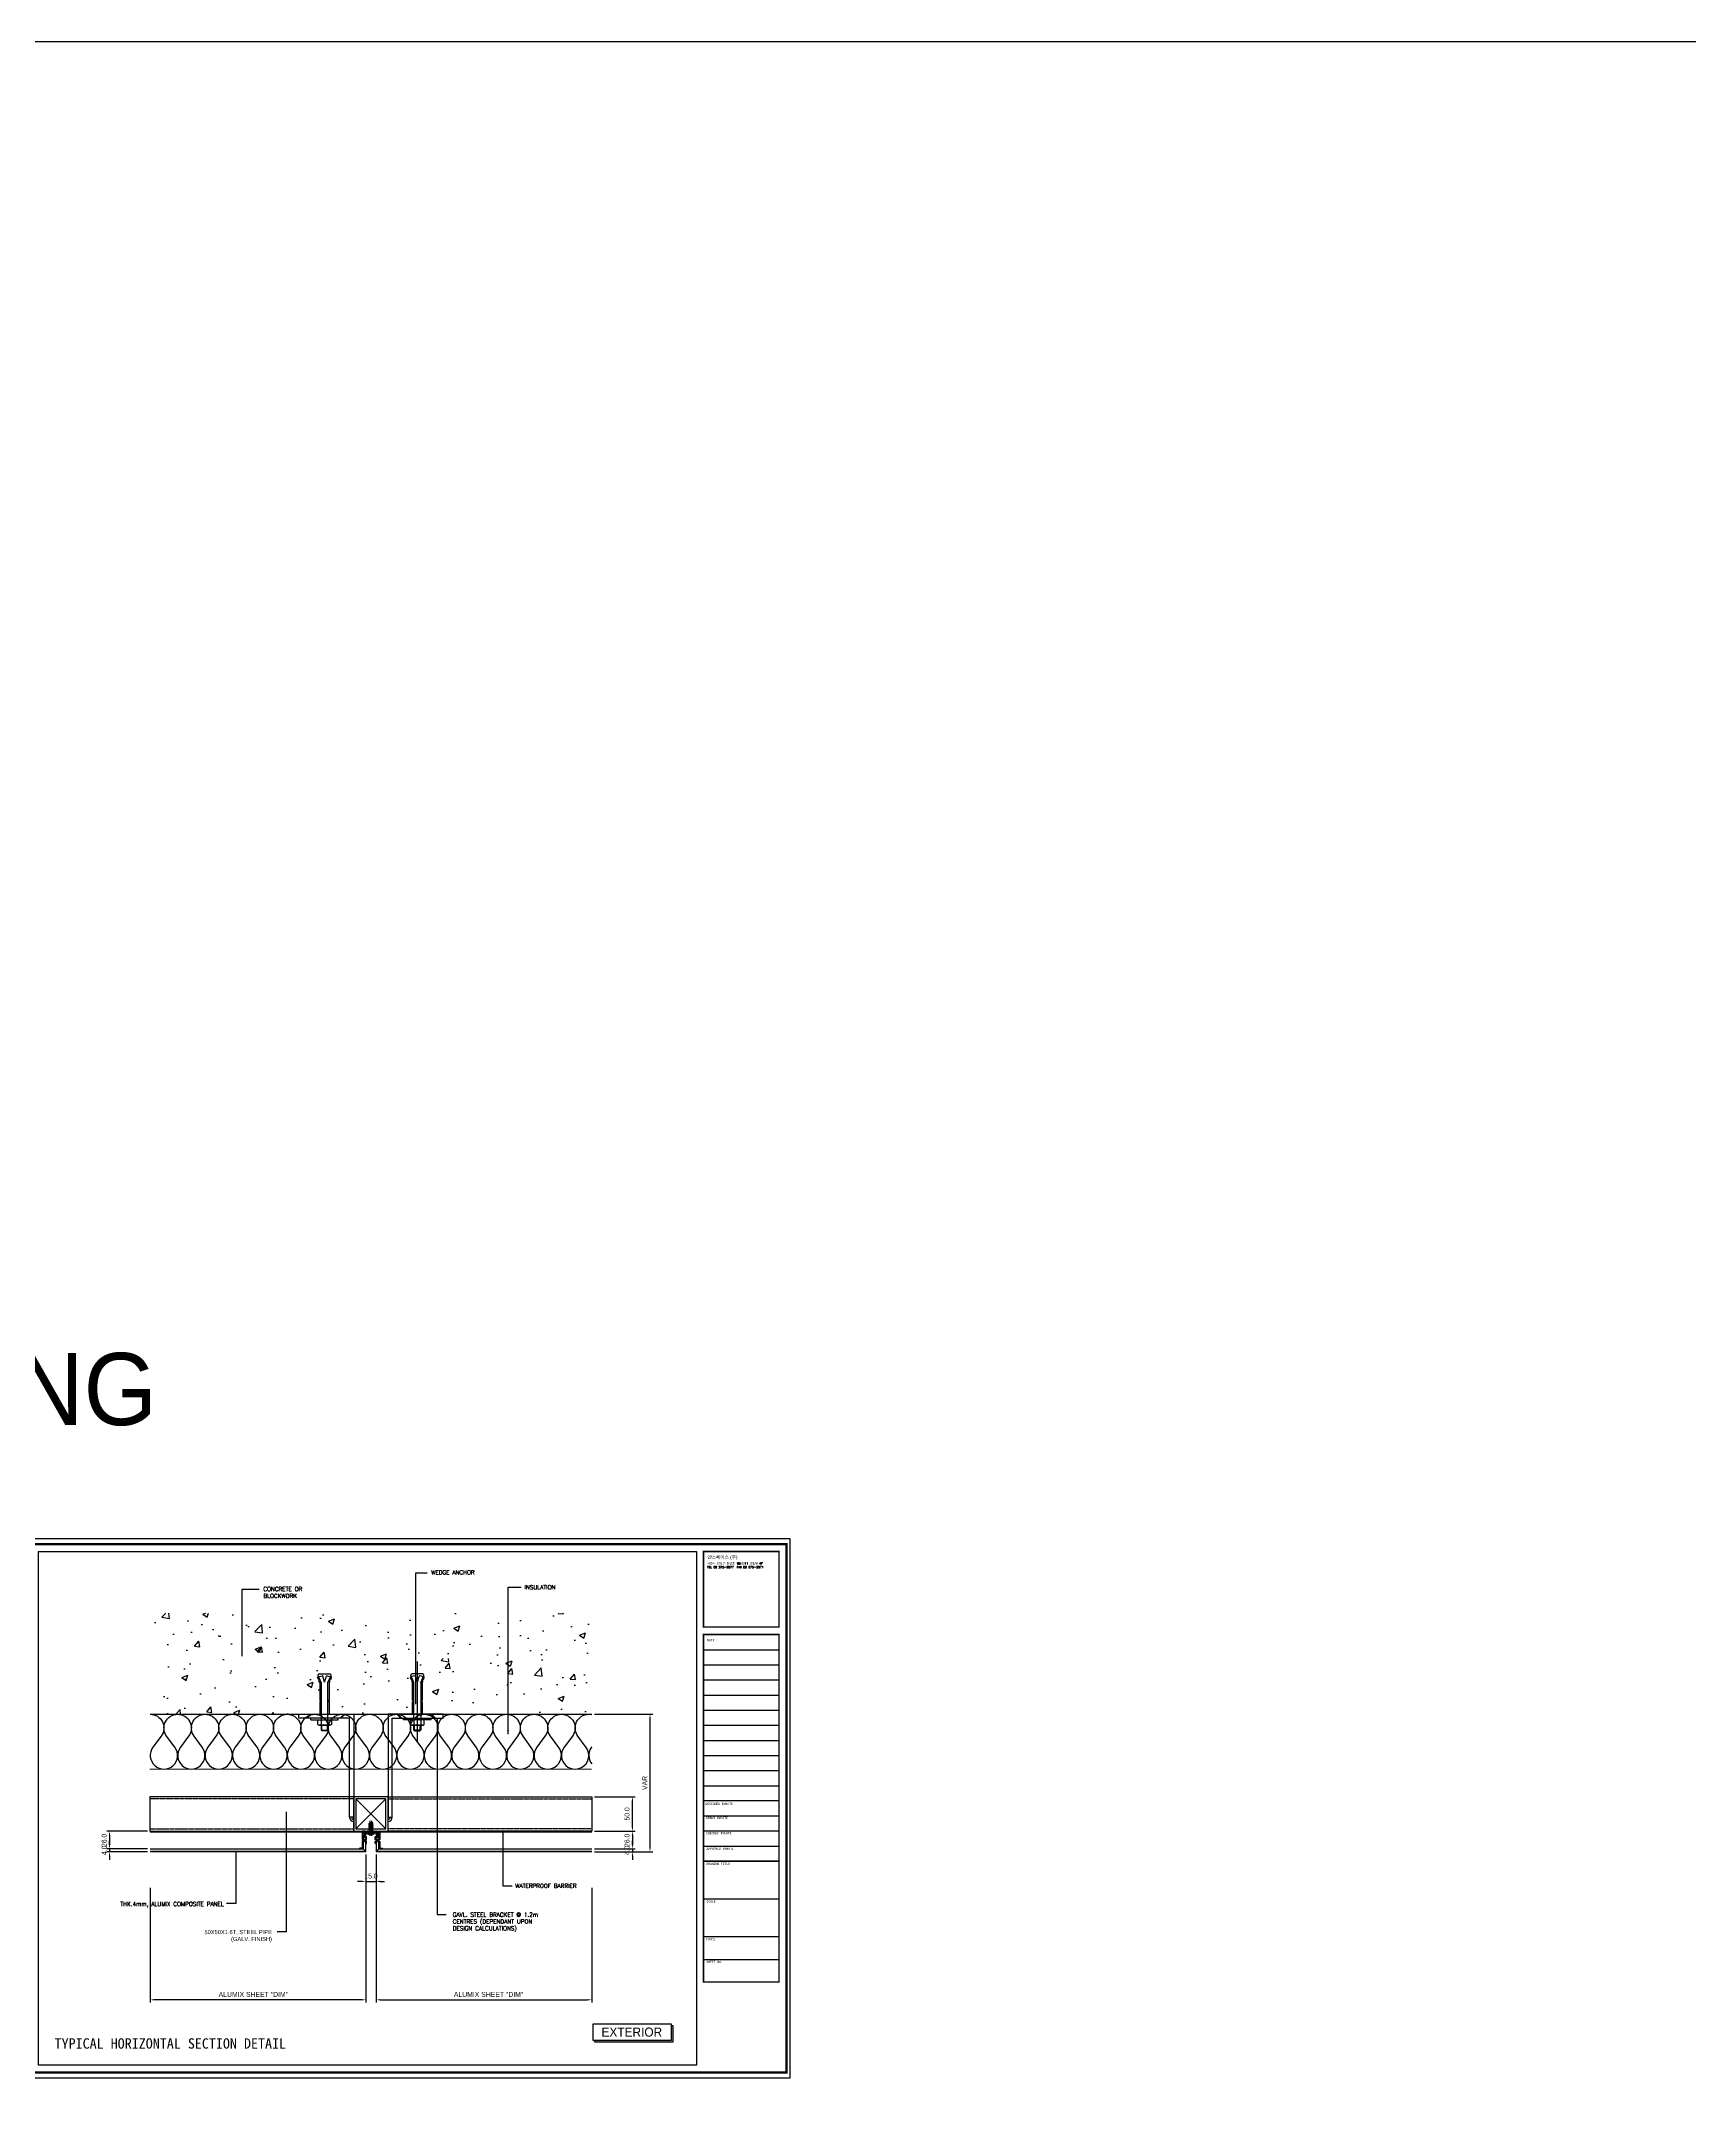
# Model space of a CAD drawing. Header units: millimetres. Extents: x 7297 to 60227, y -7497 to 19324.
# Drawn here: x 28887 to 31284, y 16307 to 19324 of the extents above; entities that cross this region are included whole.
import ezdxf
from ezdxf.enums import TextEntityAlignment as Align

# ---------------------------------------------------------------- set-up
doc = ezdxf.new("R2010")
doc.units = ezdxf.units.MM
doc.linetypes.add('HIDDEN', pattern=[0.375, 0.25, -0.125])
for name, color, linetype in [('NS_AL_MOLD', 7, 'Continuous'), ('NS_BRACKET_NUTS', 1, 'Continuous'), ('NS_COL_MAGENTA', 6, 'Continuous'), ('NS_COL_RED', 1, 'Continuous'), ('NS_CON', 8, 'Continuous'), ('NS_DIM', 1, 'Continuous'), ('NS_FORM', 7, 'Continuous'), ('NS_FRAME', 253, 'Continuous'), ('NS_INSUL', 8, 'Continuous'), ('NS_PIPE_FRAME', 2, 'Continuous'), ('NS_RIVET_SCREW', 1, 'Continuous'), ('NS_TEXT', 2, 'Continuous'), ('NS_TEXT_TITLE', 141, 'Continuous'), ('NS_WATERPROOF', 150, 'Continuous'), ('NS_WELD', 1, 'Continuous')]:
    doc.layers.add(name, color=color, linetype=linetype)
doc.layers.add('NS_AL_PANEL', color=32, linetype='Continuous', lineweight=9)
doc.styles.add('Expo M', font='Expo M.ttf')
doc.styles.add('HGTXT', font='romans.shx', dxfattribs={"bigfont": 'whgtxt.shx'})
doc.styles.add('HY울릉도L', font='')
doc.styles.add('HY울릉도M', font='')
doc.styles.add('style1', font='simplex.shx')
doc.styles.get('HY울릉도L').set_extended_font_data('Dotum')
doc.styles.get('HY울릉도M').set_extended_font_data('HY울릉도M')
doc.dimstyles.new('N-SPACE', dxfattribs={"dimscale": 4, "dimtxt": 1.8, "dimasz": 1.5, "dimexe": 1, "dimexo": 1, "dimgap": 1, "dimtad": 1, "dimtoh": 1, "dimdec": 1, "dimzin": 1, "dimdsep": 46, "dimtxsty": 'Expo M', "dimcen": 2, "dimclrd": 1, "dimclre": 1, "dimclrt": 2, "dimadec": 1, "dimazin": 0, "dimtfac": 1, "dimtdec": 1, "dimtix": 1, "dimtmove": 1, "dimatfit": 3, "dimfxl": 1, "dimtolj": 1, "dimtzin": 1, "dimarcsym": 0})

# ---------------------------------------------------------------- blocks, each defined once
blk = doc.blocks.new('클립A-1-2')
for p in [(-0.7, 0), (0, 0.8)]:
    blk.add_line(p, (0, 0))
for points in [[(0, 0.8), (0, 1.4, 0.414214), (-0.6, 2), (-6.5, 2), (-6.8, 1.7), (-7.1, 2), (-12.1, 2, -0.414214), (-12.5, 2.4), (-12.5, 4.7, 0.414214), (-13, 5.2), (-15.5, 5.2), (-15.5, 7.2, 0.414214), (-15.8, 7.5), (-16.6, 7.5, 0.414214), (-16.9, 7.2), (-16.9, 1.8, 0.414214), (-16.6, 1.5), (-15.8, 1.5, 0.414214), (-15.5, 1.8), (-15.5, 3.8), (-13.5, 3.8), (-13.5, 0.8)], [(-12, 0.8), (-12, 0.9, -0.414214), (-11.9, 1), (-1.6, 1, -0.414214), (-1.5, 0.9), (-1.5, 0.8)]]:
    blk.add_lwpolyline(points, format="xyb")
for centre in [(-12.7, 0.8), (-0.7, 0.8)]:
    blk.add_arc(centre, 0.75, 180, 0)
blk = doc.blocks.new('*D547')
at = {"layer": 'NS_DIM', "color": 1, "lineweight": -2, "transparency": 16777216}
for p, q in [((29358.8, 16685.8), (29358.8, 16470.3)), ((29045, 16637.1), (29045, 16470.3)), ((29352.8, 16474.3), (29051, 16474.3))]:
    blk.add_line(p, q, dxfattribs=at)
at = {"layer": 'NS_DIM', "color": 1, "transparency": 16777216}
for points in [[(29051, 16475.3), (29051, 16473.3), (29045, 16474.3)], [(29352.8, 16475.3), (29352.8, 16473.3), (29358.8, 16474.3)]]:
    blk.add_solid(points, dxfattribs=at)
at = {"layer": 'NS_DIM', "color": 2, "transparency": 16777216, "insert": (29195.2, 16482.1), "char_height": 7.2, "attachment_point": 5, "style": 'Expo M'}
blk.add_mtext('\\A1;ALUMIX SHEET "DIM"', dxfattribs=at)
blk = doc.blocks.new('AL-TEMPLATE')
at = {"color": 8}
for p, q in [((2716.8, 1393), (2800, 1393)), ((2716.8, 1376.3), (2800, 1376.3)), ((2716.8, 1359.7), (2800, 1359.7)), ((2716.8, 1343), (2800, 1343)), ((2716.8, 1326.4), (2800, 1326.4)), ((2716.8, 1309.8), (2800, 1309.8)), ((2716.8, 1293.1), (2800, 1293.1)), ((2716.8, 1276.5), (2800, 1276.5)), ((2716.8, 1259.8), (2800, 1259.8)), ((2716.8, 1243.2), (2800, 1243.2)), ((2716.8, 1209.9), (2800, 1209.9)), ((2716.8, 1193.3), (2800, 1193.3)), ((2716.8, 1176.6), (2800, 1176.6)), ((2716.8, 1118.4), (2800, 1118.4)), ((2716.8, 1076.8), (2800, 1076.8)), ((2716.8, 1051.8), (2800, 1051.8))]:
    blk.add_line(p, q, dxfattribs=at)
at = {"color": 7, "ltscale": 2}
blk.add_lwpolyline([(1972.3, 1515.2), (1972.3, 921.2), (2812.3, 921.2), (2812.3, 1515.2)], close=True, dxfattribs=at)
at = {"color": 8}
for points, const_width in [([(1976.3, 1509.4), (2808.3, 1509.4), (2808.3, 927), (1976.3, 927)], 2.5), ([(2716.8, 1501.3), (2800, 1501.3), (2800, 1418.1), (2716.8, 1418.1)], 1.66), ([(2716.8, 1409.8), (2800, 1409.8), (2800, 1026.9), (2716.8, 1026.9)], 1.66)]:
    blk.add_lwpolyline(points, close=True, dxfattribs=dict(at, const_width=const_width))
at = {"color": 9}
blk.add_lwpolyline([(1984.1, 1501.3), (2709.1, 1501.3), (2709.1, 935.2), (1984.1, 935.2)], close=True, dxfattribs=at)
at = {"color": 8, "const_width": 1.66}
for points in [[(2716.8, 1226.6), (2800, 1226.6)], [(2716.8, 1160), (2800, 1160)]]:
    blk.add_lwpolyline(points, dxfattribs=at)
at = {"insert": (2720.9, 1489.2), "char_height": 2.349, "attachment_point": 1, "style": 'HGTXT'}
blk.add_mtext('서울시 강남구 논현로 161길11 엔빌딩 4F\\PTEL 02 575-2077  FAX 02 575-2071', dxfattribs=at)
at = {"color": 146, "true_color": 0x105689, "insert": (2721.1, 1496.9), "char_height": 3.67, "attachment_point": 1, "style": 'HGTXT'}
blk.add_mtext('{\\fExpo M|b0|i0|c129|p18;엔스페이스 (주)}', dxfattribs=at)
at = {"color": 8, "width": 438.968, "attachment_point": 1}
for s, insert, char_height in [('NOTE', (2720.8, 1404.7), 2.56), ('DESIGNED BYNOTE', (2719, 1224.4), 2.556), ('CHECKED BYNOTE', (2719.6, 1192.2), 2.556), ('DRAWN BYNOTE', (2719.6, 1209), 2.556), ('APPROVED BYNOTE', (2720.1, 1175), 2.556), ('DRAWING TITLE', (2720.1, 1158.4), 2.556), ('SCALE', (2720.1, 1116.8), 2.56), ('{\\fﾱﾼﾸﾲ|b0|i0|c129|p49;DATE}', (2720.1, 1075.2), 2.556), ('SHEET NO.', (2720.1, 1050.2), 2.56)]:
    blk.add_mtext(s, dxfattribs=dict(at, insert=insert, char_height=char_height))
blk = doc.blocks.new('insulation')
blk.add_lwpolyline([(0, 0, -0.617201), (0.402, 0.202), (0.603, 0.051, 1.982887), (0.603, 0.452), (0.401, 0.301, -0.611246), (0, 0.5, -0.615926), (0.402, 0.701), (0.603, 0.55, 1.982887), (0.603, 0.95), (0.401, 0.8, -0.611246), (0, 0.999, -0.615926), (0.402, 1.199), (0.603, 1.049, 1.982887), (0.603, 1.449), (0.401, 1.299, -0.611246), (0, 1.498, -0.615926), (0.402, 1.698), (0.603, 1.548, 1.982887), (0.603, 1.948), (0.401, 1.798, -0.611246), (0, 1.996, -0.615925), (0.402, 2.197), (0.603, 2.047, 1.982887), (0.603, 2.447), (0.401, 2.297, -0.611245), (0, 2.495, -0.615926), (0.402, 2.696), (0.603, 2.546, 1.982887), (0.603, 2.946), (0.401, 2.795, -0.611245), (0, 2.994, -0.615926), (0.402, 3.195), (0.603, 3.044, 1.982887), (0.603, 3.445), (0.401, 3.294, -0.611245), (0, 3.493, -0.615926), (0.402, 3.694), (0.603, 3.543, 1.982887), (0.603, 3.944), (0.401, 3.793, -0.611245), (0, 3.992, -0.615926), (0.402, 4.193), (0.603, 4.042, 1.982887), (0.603, 4.442), (0.401, 4.292, -0.611246), (0, 4.491, -0.615925), (0.402, 4.691), (0.603, 4.541, 1.982887), (0.603, 4.941), (0.401, 4.791, -0.611246), (0, 4.99, -0.615926), (0.402, 5.19), (0.603, 5.04, 1.982887), (0.603, 5.44), (0.401, 5.29, -0.611246), (0, 5.488, -0.615926), (0.402, 5.689), (0.603, 5.539, 1.982887), (0.603, 5.939), (0.401, 5.789, -0.611246), (0, 5.987, -0.003501), (0, 5.991, -0.003501)], format="xyb")
blk = doc.blocks.new('*D546')
at = {"layer": 'NS_DIM', "color": 1, "lineweight": -2, "transparency": 16777216}
for p, q in [((29691.5, 16719.8), (29750.6, 16719.8)), ((29746.6, 16713.8), (29746.6, 16699.8)), ((29691.5, 16693.8), (29750.6, 16693.8))]:
    blk.add_line(p, q, dxfattribs=at)
at = {"layer": 'NS_DIM', "color": 1, "transparency": 16777216}
for points in [[(29745.6, 16713.8), (29747.6, 16713.8), (29746.6, 16719.8)], [(29745.6, 16699.8), (29747.6, 16699.8), (29746.6, 16693.8)]]:
    blk.add_solid(points, dxfattribs=at)
at = {"layer": 'NS_DIM', "color": 2, "transparency": 16777216, "insert": (29738.8, 16706.3), "char_height": 7.2, "attachment_point": 5, "rotation": 90, "style": 'Expo M'}
blk.add_mtext('\\A1;26.0', dxfattribs=at)
blk = doc.blocks.new('*D545')
at = {"layer": 'NS_DIM', "color": 1, "lineweight": -2, "transparency": 16777216}
for p, q in [((29691.5, 16693.8), (29750.6, 16693.8)), ((29691.5, 16689.8), (29750.6, 16689.8)), ((29746.6, 16699.8), (29746.6, 16705.8)), ((29746.6, 16693.8), (29746.6, 16689.8)), ((29746.6, 16683.8), (29746.6, 16677.8))]:
    blk.add_line(p, q, dxfattribs=at)
at = {"layer": 'NS_DIM', "color": 1, "transparency": 16777216}
for points in [[(29745.6, 16699.8), (29747.6, 16699.8), (29746.6, 16693.8)], [(29745.6, 16683.8), (29747.6, 16683.8), (29746.6, 16689.8)]]:
    blk.add_solid(points, dxfattribs=at)
at = {"layer": 'NS_DIM', "color": 2, "transparency": 16777216, "insert": (29738.8, 16691.8), "char_height": 7.2, "attachment_point": 5, "rotation": 90, "style": 'Expo M'}
blk.add_mtext('\\A1;4.0', dxfattribs=at)
blk = doc.blocks.new('*D544')
at = {"layer": 'NS_DIM', "color": 1, "lineweight": -2, "transparency": 16777216}
for p, q in [((29691.5, 16889.8), (29776.2, 16889.8)), ((29772.2, 16695.8), (29772.2, 16883.8)), ((29691.5, 16689.8), (29776.2, 16689.8))]:
    blk.add_line(p, q, dxfattribs=at)
at = {"layer": 'NS_DIM', "color": 1, "transparency": 16777216}
for points in [[(29771.2, 16883.8), (29773.2, 16883.8), (29772.2, 16889.8)], [(29771.2, 16695.8), (29773.2, 16695.8), (29772.2, 16689.8)]]:
    blk.add_solid(points, dxfattribs=at)
at = {"layer": 'NS_DIM', "color": 2, "transparency": 16777216, "insert": (29764.6, 16789.8), "char_height": 7.2, "attachment_point": 5, "rotation": 90, "style": 'Expo M'}
blk.add_mtext('\\A1;VAR', dxfattribs=at)
blk = doc.blocks.new('*D543')
at = {"layer": 'NS_DIM', "color": 1, "lineweight": -2, "transparency": 16777216}
for p, q in [((29691.5, 16769.8), (29750.6, 16769.8)), ((29746.6, 16725.8), (29746.6, 16763.8)), ((29691.5, 16719.8), (29750.6, 16719.8))]:
    blk.add_line(p, q, dxfattribs=at)
at = {"layer": 'NS_DIM', "color": 1, "transparency": 16777216}
for points in [[(29745.6, 16763.8), (29747.6, 16763.8), (29746.6, 16769.8)], [(29745.6, 16725.8), (29747.6, 16725.8), (29746.6, 16719.8)]]:
    blk.add_solid(points, dxfattribs=at)
at = {"layer": 'NS_DIM', "color": 2, "transparency": 16777216, "insert": (29738.8, 16744.8), "char_height": 7.2, "attachment_point": 5, "rotation": 90, "style": 'Expo M'}
blk.add_mtext('\\A1;50.0', dxfattribs=at)
blk = doc.blocks.new('*D542')
at = {"layer": 'NS_DIM', "color": 1, "lineweight": -2, "transparency": 16777216}
for p, q in [((29373.8, 16685.8), (29373.8, 16470.3)), ((29687.5, 16637.1), (29687.5, 16470.3)), ((29379.8, 16474.3), (29681.5, 16474.3))]:
    blk.add_line(p, q, dxfattribs=at)
at = {"layer": 'NS_DIM', "color": 1, "transparency": 16777216}
for points in [[(29379.8, 16475.3), (29379.8, 16473.3), (29373.8, 16474.3)], [(29681.5, 16475.3), (29681.5, 16473.3), (29687.5, 16474.3)]]:
    blk.add_solid(points, dxfattribs=at)
at = {"layer": 'NS_DIM', "color": 2, "transparency": 16777216, "insert": (29537.4, 16482.1), "char_height": 7.2, "attachment_point": 5, "style": 'Expo M'}
blk.add_mtext('\\A1;ALUMIX SHEET "DIM"', dxfattribs=at)
blk = doc.blocks.new('*D541')
at = {"layer": 'NS_DIM', "color": 1, "lineweight": -2, "transparency": 16777216}
for p, q in [((29358.8, 16685.8), (29358.8, 16642.6)), ((29373.8, 16685.8), (29373.8, 16642.6)), ((29352.8, 16646.6), (29346.8, 16646.6)), ((29358.8, 16646.6), (29373.8, 16646.6)), ((29379.8, 16646.6), (29385.8, 16646.6))]:
    blk.add_line(p, q, dxfattribs=at)
at = {"layer": 'NS_DIM', "color": 1, "transparency": 16777216}
for points in [[(29352.8, 16647.6), (29352.8, 16645.6), (29358.8, 16646.6)], [(29379.8, 16647.6), (29379.8, 16645.6), (29373.8, 16646.6)]]:
    blk.add_solid(points, dxfattribs=at)
at = {"layer": 'NS_DIM', "color": 2, "transparency": 16777216, "insert": (29366.3, 16654.4), "char_height": 7.2, "attachment_point": 5, "style": 'Expo M'}
blk.add_mtext('\\A1;15.0', dxfattribs=at)
blk = doc.blocks.new('피스')
for p, q in [((-4, 1.5), (-4, 1)), ((-4, 1.5), (4, 1.5)), ((-3, 0), (3, 0)), ((-0.5, 3), (-0.4, 2.3)), ((-0.4, 2.3), (0.4, 2.3)), ((0, 5), (0, -16.8)), ((0.5, 3), (0.4, 2.3)), ((4, 1.5), (4, 1)), ((2, -1.5), (-2, -2)), ((-1.5, -1.5), (-2, -2)), ((-2, -2), (-1.5, -2.5)), ((-1.5, -3.5), (-2, -4)), ((2, -3.5), (-2, -4)), ((-2, -4), (-1.5, -4.5)), ((-1.5, -5.5), (-2, -6)), ((2, -5.5), (-2, -6)), ((-2, -6), (-1.5, -6.5)), ((-1.5, -7.5), (-2, -8)), ((2, -7.5), (-2, -8)), ((-2, -8), (-1.5, -8.5)), ((-1.5, -9.5), (-2, -10)), ((2, -9.5), (-2, -10)), ((-2, -10), (-1.5, -10.5)), ((-1.5, -0.5), (-1.5, -1.5)), ((1.5, -1), (-1.5, -1.5)), ((1.5, -2), (-1.5, -2.5)), ((-1.5, -2.5), (-1.5, -3.5)), ((1.5, -3), (-1.5, -3.5)), ((1.5, -4), (-1.5, -4.5)), ((-1.5, -4.5), (-1.5, -5.5)), ((1.5, -5), (-1.5, -5.5)), ((1.5, -6), (-1.5, -6.5)), ((-1.5, -6.5), (-1.5, -7.5)), ((1.5, -7), (-1.5, -7.5)), ((1.5, -8), (-1.5, -8.5)), ((-1.5, -8.5), (-1.5, -9.5)), ((1.5, -9), (-1.5, -9.5)), ((1.5, -10), (-1.5, -10.5)), ((-1.5, -10.5), (-1.5, -13.5)), ((0, -15), (-1.5, -13.5)), ((-1.3, -13.5), (-1.3, -12)), ((0, -15), (-1.3, -13.5)), ((0, -15), (1.5, -13)), ((1.5, -13), (0.6, -11.5)), ((1.5, -0.5), (1.5, -1)), ((1.5, -1), (2, -1.5)), ((2, -1.5), (1.5, -2)), ((1.5, -2), (1.5, -3)), ((1.5, -3), (2, -3.5)), ((2, -3.5), (1.5, -4)), ((1.5, -4), (1.5, -5)), ((1.5, -5), (2, -5.5)), ((2, -5.5), (1.5, -6)), ((1.5, -6), (1.5, -7)), ((1.5, -7), (2, -7.5)), ((2, -7.5), (1.5, -8)), ((1.5, -8), (1.5, -9)), ((1.5, -9), (2, -9.5)), ((2, -9.5), (1.5, -10)), ((1.5, -10), (1.5, -13))]:
    blk.add_line(p, q)
for centre, radius, start, end in [((0, -3.1), 6.08, 94.7146, 131.1121), ((-3, 1), 1, 180, 270), ((-2, -0.5), 0.5, 0, 90), ((0, -3.1), 6.08, 48.8879, 85.2854), ((2, -0.5), 0.5, 90, 180), ((3, 1), 1, 270, 0), ((-0.3, -12), 1, 30.0863, 180)]:
    blk.add_arc(centre, radius, start, end)
blk = doc.blocks.new('N-SCREW')
blk.add_blockref('피스', (17.3, -1))
blk = doc.blocks.new('*D540')
at = {"layer": 'NS_DIM', "color": 1, "lineweight": -2, "transparency": 16777216}
for p, q in [((29041, 16719.8), (28981.9, 16719.8)), ((28985.9, 16713.8), (28985.9, 16699.8)), ((29041, 16693.8), (28981.9, 16693.8))]:
    blk.add_line(p, q, dxfattribs=at)
at = {"layer": 'NS_DIM', "color": 1, "transparency": 16777216}
for points in [[(28984.9, 16713.8), (28986.9, 16713.8), (28985.9, 16719.8)], [(28984.9, 16699.8), (28986.9, 16699.8), (28985.9, 16693.8)]]:
    blk.add_solid(points, dxfattribs=at)
at = {"layer": 'NS_DIM', "color": 2, "transparency": 16777216, "insert": (28978.2, 16706.3), "char_height": 7.2, "attachment_point": 5, "rotation": 90, "style": 'Expo M'}
blk.add_mtext('\\A1;26.0', dxfattribs=at)
blk = doc.blocks.new('*D539')
at = {"layer": 'NS_DIM', "color": 1, "lineweight": -2, "transparency": 16777216}
for p, q in [((29041, 16693.8), (28981.9, 16693.8)), ((29041, 16689.8), (28981.9, 16689.8)), ((28985.9, 16699.8), (28985.9, 16705.8)), ((28985.9, 16693.8), (28985.9, 16689.8)), ((28985.9, 16683.8), (28985.9, 16677.8))]:
    blk.add_line(p, q, dxfattribs=at)
at = {"layer": 'NS_DIM', "color": 1, "transparency": 16777216}
for points in [[(28984.9, 16699.8), (28986.9, 16699.8), (28985.9, 16693.8)], [(28984.9, 16683.8), (28986.9, 16683.8), (28985.9, 16689.8)]]:
    blk.add_solid(points, dxfattribs=at)
at = {"layer": 'NS_DIM', "color": 2, "transparency": 16777216, "insert": (28978.2, 16691.8), "char_height": 7.2, "attachment_point": 5, "rotation": 90, "style": 'Expo M'}
blk.add_mtext('\\A1;4.0', dxfattribs=at)
blk = doc.blocks.new('*U208')
blk.add_lwpolyline([(0, 0), (50, 0), (50, 296.8), (0, 296.8)], close=True)
at = {"linetype": 'HIDDEN'}
blk.add_lwpolyline([(3.2, 0), (46.8, 0), (46.8, 296.8), (3.2, 296.8)], close=True, dxfattribs=at)
blk = doc.blocks.new('*U98')
for p, q in [((1, 50), (0, 50)), ((0, 49), (0, 50)), ((0, 49), (0, 1)), ((49, 50), (1, 50)), ((3.2, 3.2), (46.8, 46.8)), ((46.8, 3.2), (3.2, 46.8)), ((49, 50), (50, 50)), ((50, 49), (50, 50)), ((50, 1), (50, 49)), ((0, 1), (0, 0)), ((1, 0), (0, 0)), ((50, 1), (50, 0)), ((1, 0), (49, 0)), ((49, 0), (50, 0))]:
    blk.add_line(p, q)
blk.add_lwpolyline([(3.2, 46.8), (3.2, 3.2), (46.8, 3.2), (46.8, 46.8)], close=True)
for centre, start, end in [((1, 49), 90, 180), ((49, 49), 0, 90), ((1, 1), 180, 270), ((49, 1), 270, 0)]:
    blk.add_arc(centre, 1, start, end)
blk = doc.blocks.new('*U209')
blk.add_lwpolyline([(0, 0), (50, 0), (50, 296.2), (0, 296.2)], close=True)
at = {"linetype": 'HIDDEN'}
blk.add_lwpolyline([(3.2, 0), (46.8, 0), (46.8, 296.2), (3.2, 296.2)], close=True, dxfattribs=at)

msp = doc.modelspace()

# ---------------------------------------------------------------- hatches: boundary and pattern name
at = {"layer": 'NS_COL_MAGENTA'}
msp.add_hatch(color=256, dxfattribs=at).paths.add_polyline_path([(29805.33, 16436.78), (29802.94, 16436.78), (29802.94, 16415.24), (29691.9, 16415.24), (29691.9, 16412.68), (29805.33, 16412.68)])
at = {"layer": 'NS_CON'}
h = msp.add_hatch(dxfattribs=at)
h.set_pattern_fill('AR-CONC', color=256, scale=0.5, style=0)
h.set_pattern_definition([(50, (30407.13, 3153.03), (91.09233, -7.96954), [9.525, -104.775]), (355, (30407.13, 3153.03), (-17.6217, 95.5284), [7.62, -83.8203]), (100.45144, (30414.72, 3152.37), (73.4706, 87.5589), [8.095, -89.0451]), (46.1842, (30407.13, 3178.43), (135.5395, -21.0212), [14.2875, -157.1625]), (96.6356, (30418.42, 3176.68), (118.7021, 123.713), [12.1425, -133.5678]), (351.1842, (30407.13, 3178.43), (118.702, 123.713), [11.43, -125.7299]), (21, (30419.83, 3172.08), (75.8072, -51.1326), [9.525, -104.775]), (326, (30419.83, 3172.08), (30.901, 92.094), [7.62, -83.82]), (71.45144, (30426.15, 3167.82), (106.7082, 40.9614), [8.095, -89.04497]), (37.5, (30407.13, 3153.034), (1.5443, 42.27752), [0, -82.804, 0, -85.09, 0, -84.1375]), (7.5, (30407.13, 3153.034), (33.40983, 50.09029), [0, -48.514, 0, -80.899, 0, -32.0675]), (327.5, (30378.808, 3153.034), (67.7953, -2.86437), [0, -31.75, 0, -99.06, 0, -131.445]), (317.5, (30366.11, 3153.034), (74.0646, 12.71325), [0, -41.275, 0, -65.786, 0, -93.345])])
edge = h.paths.add_edge_path()
edge.add_line((29687.5, 17037.05), (29045.04, 17037.05))
edge.add_line((29045.04, 17037.05), (29045.04, 16889.84))
edge.add_line((29045.04, 16889.84), (29291.69, 16889.84))
edge.add_line((29291.69, 16889.84), (29291.69, 16908.01))
edge.add_line((29291.69, 16908.01), (29292.94, 16908.01))
edge.add_line((29292.94, 16908.01), (29292.94, 16909.67))
edge.add_line((29292.94, 16909.67), (29291.69, 16909.67))
edge.add_line((29291.69, 16909.67), (29291.69, 16935.84))
edge.add_line((29291.69, 16935.84), (29290.57, 16938.63))
edge.add_line((29290.57, 16938.63), (29291.48, 16938.99))
edge.add_line((29291.48, 16938.99), (29290.79, 16940.69))
edge.add_line((29290.79, 16940.69), (29289.88, 16940.35))
edge.add_line((29289.88, 16940.35), (29288.72, 16943.26))
edge.add_arc((29289.49, 16943.57), 0.833, 102.52881, 201.80141, ccw=False)
edge.add_line((29289.31, 16944.39), (29290, 16944.54))
edge.add_line((29290, 16944.54), (29289.36, 16946.01))
edge.add_arc((29290.89, 16946.67), 1.67, 90, 203.42869, ccw=False)
edge.add_line((29290.89, 16948.34), (29306.65, 16948.34))
edge.add_arc((29306.65, 16946.67), 1.67, -23.42869, 90, ccw=False)
edge.add_line((29308.18, 16946.01), (29307.54, 16944.54))
edge.add_line((29307.54, 16944.54), (29308.23, 16944.39))
edge.add_arc((29308.05, 16943.57), 0.833, -21.80141, 77.47119, ccw=False)
edge.add_line((29308.82, 16943.26), (29307.66, 16940.35))
edge.add_line((29307.66, 16940.35), (29306.75, 16940.69))
edge.add_line((29306.75, 16940.69), (29306.06, 16938.99))
edge.add_line((29306.06, 16938.99), (29306.97, 16938.63))
edge.add_line((29306.97, 16938.63), (29305.85, 16935.84))
edge.add_line((29305.85, 16935.84), (29305.85, 16909.67))
edge.add_line((29305.85, 16909.67), (29304.6, 16909.67))
edge.add_line((29304.6, 16909.67), (29304.6, 16908.01))
edge.add_line((29304.6, 16908.01), (29305.85, 16908.01))
edge.add_line((29305.85, 16908.01), (29305.85, 16889.84))
edge.add_line((29305.85, 16889.84), (29341.27, 16889.84))
edge.add_line((29341.27, 16889.84), (29426.69, 16889.84))
edge.add_line((29426.69, 16889.84), (29426.69, 16908.01))
edge.add_line((29426.69, 16908.01), (29427.94, 16908.01))
edge.add_line((29427.94, 16908.01), (29427.94, 16909.67))
edge.add_line((29427.94, 16909.67), (29426.69, 16909.67))
edge.add_line((29426.69, 16909.67), (29426.69, 16935.84))
edge.add_line((29426.69, 16935.84), (29425.57, 16938.63))
edge.add_line((29425.57, 16938.63), (29426.48, 16938.99))
edge.add_line((29426.48, 16938.99), (29425.79, 16940.69))
edge.add_line((29425.79, 16940.69), (29424.88, 16940.35))
edge.add_line((29424.88, 16940.35), (29423.72, 16943.26))
edge.add_arc((29424.49, 16943.57), 0.833, 102.52881, 201.80141, ccw=False)
edge.add_line((29424.31, 16944.39), (29425, 16944.54))
edge.add_line((29425, 16944.54), (29424.36, 16946.01))
edge.add_arc((29425.89, 16946.67), 1.67, 90, 203.42869, ccw=False)
edge.add_line((29425.89, 16948.34), (29441.65, 16948.34))
edge.add_arc((29441.65, 16946.67), 1.67, -23.42869, 90, ccw=False)
edge.add_line((29443.18, 16946.01), (29442.54, 16944.54))
edge.add_line((29442.54, 16944.54), (29443.23, 16944.39))
edge.add_arc((29443.05, 16943.57), 0.833, -21.80141, 77.47119, ccw=False)
edge.add_line((29443.82, 16943.26), (29442.66, 16940.35))
edge.add_line((29442.66, 16940.35), (29441.75, 16940.69))
edge.add_line((29441.75, 16940.69), (29441.06, 16938.99))
edge.add_line((29441.06, 16938.99), (29441.97, 16938.63))
edge.add_line((29441.97, 16938.63), (29440.85, 16935.84))
edge.add_line((29440.85, 16935.84), (29440.85, 16909.67))
edge.add_line((29440.85, 16909.67), (29439.6, 16909.67))
edge.add_line((29439.6, 16909.67), (29439.6, 16908.01))
edge.add_line((29439.6, 16908.01), (29440.85, 16908.01))
edge.add_line((29440.85, 16908.01), (29440.85, 16889.84))
edge.add_line((29440.85, 16889.84), (29471.27, 16889.84))
edge.add_line((29471.27, 16889.84), (29687.5, 16889.84))
edge.add_line((29687.5, 16889.84), (29687.5, 17037.05))
h.paths.add_polyline_path([(29567.42, 16896.35), (29642.34, 16896.35), (29642.34, 16905.06), (29567.42, 16905.06)], flags=16)
h.paths.add_polyline_path([(29149.67, 16913.49), (29224.59, 16913.49), (29224.59, 16922.2), (29149.67, 16922.2)], flags=16)
h.paths.add_polyline_path([(29178.32, 16933.4), (29251.17, 16933.4), (29251.17, 16940.39), (29178.32, 16940.39)], flags=16)
h.paths.add_polyline_path([(29481.15, 16932.78), (29554, 16932.78), (29554, 16939.77), (29481.15, 16939.77)], flags=16)
h.paths.add_polyline_path([(29459.02, 16970.98), (29522.05, 16970.98), (29522.05, 16977.96), (29459.02, 16977.96)], flags=16)

# ---------------------------------------------------------------- linework, layer by layer
at = {"layer": 'NS_AL_MOLD', "elevation": 0}
for points in [[(29354.52, 16707.91), (29354.52, 16710.44, -0.4142136), (29354.92, 16710.84), (29358.62, 16710.84, -0.4142136), (29359.02, 16710.44), (29359.02, 16707.91), (29357.52, 16707.03), (29357.52, 16704.86), (29359.02, 16703.98), (29359.02, 16702.54, 0.4142136), (29359.72, 16701.84, 0.4142136), (29360.02, 16702.14), (29360.02, 16704.55), (29358.52, 16705.43), (29358.52, 16706.45), (29360.02, 16707.34), (29360.02, 16711.44, 0.4142136), (29359.62, 16711.84), (29358.32, 16711.84, -0.4142136), (29357.92, 16712.24), (29357.92, 16714.14), (29356.92, 16714.14), (29356.92, 16711.84), (29354.52, 16711.84), (29354.52, 16718.84), (29356.92, 16718.84), (29356.92, 16716.54), (29357.92, 16716.54), (29357.92, 16719.44, 0.4142136), (29357.52, 16719.84), (29353.92, 16719.84, 0.4142136), (29353.52, 16719.44), (29353.52, 16707.34), (29355.02, 16706.45), (29355.02, 16705.43), (29353.52, 16704.55), (29353.52, 16695.24, -0.4142136), (29353.12, 16694.84), (29350.12, 16694.84, 0.4142136), (29349.52, 16694.24), (29349.52, 16693.84), (29354.52, 16693.84), (29354.52, 16703.98), (29356.02, 16704.86), (29356.02, 16707.03), (29354.52, 16707.91)], [(29378.02, 16707.91), (29378.02, 16710.44, 0.4142136), (29377.62, 16710.84), (29373.92, 16710.84, 0.4142136), (29373.52, 16710.44), (29373.52, 16707.91), (29375.02, 16707.03), (29375.02, 16704.86), (29373.52, 16703.98), (29373.52, 16702.54, -0.4142136), (29372.82, 16701.84, -0.4142136), (29372.52, 16702.14), (29372.52, 16704.55), (29374.02, 16705.43), (29374.02, 16706.45), (29372.52, 16707.34), (29372.52, 16711.44, -0.4142136), (29372.92, 16711.84), (29374.22, 16711.84, 0.4142136), (29374.62, 16712.24), (29374.62, 16714.14), (29375.62, 16714.14), (29375.62, 16711.84), (29378.02, 16711.84), (29378.02, 16718.84), (29375.62, 16718.84), (29375.62, 16716.54), (29374.62, 16716.54), (29374.62, 16719.44, -0.4142136), (29375.02, 16719.84), (29378.62, 16719.84, -0.4142136), (29379.02, 16719.44), (29379.02, 16707.34), (29377.52, 16706.45), (29377.52, 16705.43), (29379.02, 16704.55), (29379.02, 16695.24, 0.4142136), (29379.42, 16694.84), (29382.42, 16694.84, -0.4142136), (29383.02, 16694.24), (29383.02, 16693.84), (29378.02, 16693.84), (29378.02, 16703.98), (29376.52, 16704.86), (29376.52, 16707.03), (29378.02, 16707.91)]]:
    msp.add_lwpolyline(points, format="xyb", dxfattribs=at)
at = {"layer": 'NS_AL_PANEL'}
for p, q in [((29355.27, 16709.84, 0), (29355.27, 16708.19, 0)), ((29358.27, 16708.19, 0), (29358.27, 16709.84, 0)), ((29374.27, 16708.19, 0), (29374.27, 16709.84, 0)), ((29377.27, 16709.84, 0), (29377.27, 16708.19, 0)), ((29355.27, 16693.34, 0), (29045.04, 16693.34, 0)), ((29045.04, 16690.34, 0), (29358.27, 16690.34, 0)), ((29354.77, 16693.84, 0), (29358.27, 16690.34, 0)), ((29355.27, 16708.19, 0), (29356.52, 16707.46, 0)), ((29356.52, 16704.43, 0), (29355.27, 16703.7, 0)), ((29355.27, 16703.7, 0), (29355.27, 16693.34, 0)), ((29356.52, 16707.46, 0), (29356.52, 16704.43, 0)), ((29357.02, 16707.46, 0), (29358.27, 16708.19, 0)), ((29357.02, 16704.43, 0), (29357.02, 16707.46, 0)), ((29358.27, 16703.7, 0), (29357.02, 16704.43, 0)), ((29358.27, 16690.34, 0), (29358.27, 16703.7, 0)), ((29375.52, 16707.46, 0), (29374.27, 16708.19, 0)), ((29374.27, 16703.7, 0), (29375.52, 16704.43, 0)), ((29374.27, 16690.34, 0), (29374.27, 16703.7, 0)), ((29377.77, 16693.84, 0), (29374.27, 16690.34, 0)), ((29687.5, 16690.34, 0), (29374.27, 16690.34, 0)), ((29375.52, 16704.43, 0), (29375.52, 16707.46, 0)), ((29377.27, 16708.19, 0), (29376.02, 16707.46, 0)), ((29376.02, 16707.46, 0), (29376.02, 16704.43, 0)), ((29376.02, 16704.43, 0), (29377.27, 16703.7, 0)), ((29377.27, 16703.7, 0), (29377.27, 16693.34, 0)), ((29377.27, 16693.34, 0), (29687.5, 16693.34, 0))]:
    msp.add_line(p, q, dxfattribs=at)
at = {"layer": 'NS_AL_PANEL', "elevation": 0}
for points in [[(29045.04, 16689.84), (29358.77, 16689.84), (29358.77, 16703.98), (29357.52, 16704.72), (29357.52, 16707.17), (29358.77, 16707.9), (29358.77, 16709.84), (29354.77, 16709.84), (29354.77, 16707.9), (29356.02, 16707.17), (29356.02, 16704.72), (29354.77, 16703.98), (29354.77, 16693.84), (29045.04, 16693.84)], [(29687.5, 16689.84), (29373.77, 16689.84), (29373.77, 16703.98), (29375.02, 16704.72), (29375.02, 16707.17), (29373.77, 16707.9), (29373.77, 16709.84), (29377.77, 16709.84), (29377.77, 16707.9), (29376.52, 16707.17), (29376.52, 16704.72), (29377.77, 16703.98), (29377.77, 16693.84), (29687.5, 16693.84)]]:
    msp.add_lwpolyline(points, dxfattribs=at)
at = {"layer": 'NS_BRACKET_NUTS'}
for p, q in [((29289.88, 16940.35, 0), (29288.72, 16943.26, 0)), ((29289.31, 16944.39, 0), (29295.11, 16945.68, 0)), ((29293.77, 16935.84, 0), (29289.36, 16946.01, 0)), ((29289.88, 16940.35, 0), (29290.79, 16940.69, 0)), ((29290.57, 16938.63, 0), (29291.48, 16938.99, 0)), ((29291.69, 16935.84, 0), (29290.57, 16938.63, 0)), ((29291.48, 16938.99, 0), (29290.79, 16940.69, 0)), ((29290.89, 16948.34, 0), (29306.65, 16948.34, 0)), ((29291.69, 16935.84, 0), (29291.69, 16909.67, 0)), ((29293.77, 16935.84, 0), (29293.77, 16881.84, 0)), ((29298.77, 16936.67, 0), (29296.08, 16945.11, 0)), ((29298.77, 16936.67, 0), (29301.45, 16945.11, 0)), ((29302.43, 16945.68, 0), (29308.23, 16944.39, 0)), ((29303.77, 16935.84, 0), (29308.18, 16946.01, 0)), ((29303.77, 16881.84, 0), (29303.77, 16935.84, 0)), ((29305.85, 16935.84, 0), (29306.97, 16938.63, 0)), ((29305.85, 16909.67, 0), (29305.85, 16935.84, 0)), ((29306.06, 16938.99, 0), (29306.75, 16940.69, 0)), ((29306.97, 16938.63, 0), (29306.06, 16938.99, 0)), ((29307.66, 16940.35, 0), (29306.75, 16940.69, 0)), ((29307.66, 16940.35, 0), (29308.82, 16943.26, 0)), ((29424.88, 16940.35, 0), (29423.72, 16943.26, 0)), ((29430.11, 16945.68, 0), (29424.31, 16944.39, 0)), ((29428.77, 16935.84, 0), (29424.36, 16946.01, 0)), ((29424.88, 16940.35, 0), (29425.79, 16940.69, 0)), ((29425.57, 16938.63, 0), (29426.48, 16938.99, 0)), ((29426.69, 16935.84, 0), (29425.57, 16938.63, 0)), ((29426.48, 16938.99, 0), (29425.79, 16940.69, 0)), ((29441.65, 16948.34, 0), (29425.89, 16948.34, 0)), ((29426.69, 16909.67, 0), (29426.69, 16935.84, 0)), ((29428.77, 16881.84, 0), (29428.77, 16935.84, 0)), ((29433.77, 16936.67, 0), (29431.08, 16945.11, 0)), ((29433.77, 16936.67, 0), (29436.45, 16945.11, 0)), ((29443.23, 16944.39, 0), (29437.43, 16945.68, 0)), ((29438.77, 16935.84, 0), (29443.18, 16946.01, 0)), ((29438.77, 16935.84, 0), (29438.77, 16881.84, 0)), ((29440.85, 16935.84, 0), (29441.97, 16938.63, 0)), ((29440.85, 16935.84, 0), (29440.85, 16909.67, 0)), ((29441.06, 16938.99, 0), (29441.75, 16940.69, 0)), ((29441.97, 16938.63, 0), (29441.06, 16938.99, 0)), ((29442.66, 16940.35, 0), (29441.75, 16940.69, 0)), ((29442.66, 16940.35, 0), (29443.82, 16943.26, 0)), ((29291.69, 16909.67, 0), (29292.94, 16909.67, 0)), ((29291.69, 16908.01, 0), (29291.69, 16889.84, 0)), ((29291.69, 16908.01, 0), (29292.94, 16908.01, 0)), ((29292.94, 16908.01, 0), (29292.94, 16909.67, 0)), ((29304.6, 16908.01, 0), (29304.6, 16909.67, 0)), ((29305.85, 16909.67, 0), (29304.6, 16909.67, 0)), ((29305.85, 16908.01, 0), (29304.6, 16908.01, 0)), ((29305.85, 16889.84, 0), (29305.85, 16908.01, 0)), ((29426.69, 16909.67, 0), (29427.94, 16909.67, 0)), ((29426.69, 16889.84, 0), (29426.69, 16908.01, 0)), ((29426.69, 16908.01, 0), (29427.94, 16908.01, 0)), ((29427.94, 16908.01, 0), (29427.94, 16909.67, 0)), ((29440.85, 16909.67, 0), (29439.6, 16909.67, 0)), ((29439.6, 16908.01, 0), (29439.6, 16909.67, 0)), ((29440.85, 16908.01, 0), (29439.6, 16908.01, 0)), ((29440.85, 16908.01, 0), (29440.85, 16889.84, 0)), ((29272.27, 16883.84, 0), (29278.27, 16889.84, 0)), ((29273.68, 16883.84, 0), (29279.68, 16889.84, 0)), ((29278.77, 16881.84, 0), (29278.77, 16883.84, 0)), ((29278.77, 16881.84, 0), (29318.77, 16881.84, 0)), ((29291.27, 16873.84, 0), (29306.27, 16873.84, 0)), ((29293.77, 16880.83, 0), (29293.77, 16874.84, 0)), ((29293.77, 16873.85, 0), (29293.77, 16866.49, 0)), ((29293.77, 16866.49, 0), (29303.77, 16866.49, 0)), ((29294.6, 16865.65, 0), (29294.6, 16873.85, 0)), ((29302.94, 16865.65, 0), (29294.6, 16865.65, 0)), ((29302.94, 16865.65, 0), (29302.94, 16873.84, 0)), ((29302.94, 16865.65, 0), (29303.77, 16866.49, 0)), ((29303.77, 16880.83, 0), (29303.77, 16874.84, 0)), ((29303.77, 16866.49, 0), (29303.77, 16873.84, 0)), ((29318.77, 16881.84, 0), (29318.77, 16883.84, 0)), ((29321.25, 16883.84, 0), (29327.25, 16889.84, 0)), ((29322.66, 16883.84, 0), (29328.66, 16889.84, 0)), ((29409.87, 16883.84, 0), (29403.87, 16889.84, 0)), ((29411.29, 16883.84, 0), (29405.29, 16889.84, 0)), ((29413.77, 16883.84, 0), (29453.77, 16883.84, 0)), ((29413.77, 16881.84, 0), (29413.77, 16883.84, 0)), ((29453.77, 16881.84, 0), (29413.77, 16881.84, 0)), ((29441.27, 16881.84, 0), (29426.27, 16881.84, 0)), ((29441.27, 16873.84, 0), (29426.27, 16873.84, 0)), ((29428.77, 16880.83, 0), (29428.77, 16874.84, 0)), ((29428.77, 16866.49, 0), (29428.77, 16873.84, 0)), ((29438.77, 16866.49, 0), (29428.77, 16866.49, 0)), ((29429.6, 16865.65, 0), (29428.77, 16866.49, 0)), ((29429.6, 16865.65, 0), (29429.6, 16873.84, 0)), ((29429.6, 16865.65, 0), (29437.94, 16865.65, 0)), ((29437.94, 16865.65, 0), (29437.94, 16873.85, 0)), ((29438.77, 16880.83, 0), (29438.77, 16874.84, 0)), ((29438.77, 16873.85, 0), (29438.77, 16866.49, 0)), ((29458.86, 16883.84, 0), (29452.86, 16889.84, 0)), ((29453.77, 16881.84, 0), (29453.77, 16883.84, 0)), ((29460.27, 16883.84, 0), (29454.27, 16889.84, 0))]:
    msp.add_line(p, q, dxfattribs=at)
at = {"layer": 'NS_BRACKET_NUTS', "elevation": 0}
for points in [[(29261.27, 16889.84), (29341.27, 16889.84), (29341.27, 16739.84), (29335.27, 16739.84), (29335.27, 16883.84), (29261.27, 16883.84)], [(29471.27, 16889.84), (29391.27, 16889.84), (29391.27, 16739.84), (29397.27, 16739.84), (29397.27, 16883.84), (29471.27, 16883.84)]]:
    msp.add_lwpolyline(points, close=True, dxfattribs=at)
for points in [[(29293.77, 16880.83, -0.2020726), (29303.77, 16880.83, -0.4041452), (29308.77, 16880.83), (29308.77, 16874.85, -0.4041452), (29303.77, 16874.85, -0.2020726), (29293.77, 16874.85, -0.4041452), (29288.77, 16874.85), (29288.77, 16880.83, -0.4041452)], [(29438.77, 16880.83, 0.2020726), (29428.77, 16880.83, 0.4041452), (29423.77, 16880.83), (29423.77, 16874.85, 0.4041452), (29428.77, 16874.85, 0.2020726), (29438.77, 16874.85, 0.4041452), (29443.77, 16874.85), (29443.77, 16880.83, 0.4041452)]]:
    msp.add_lwpolyline(points, format="xyb", close=True, dxfattribs=at)
at = {"layer": 'NS_BRACKET_NUTS'}
for centre, radius, start, end in [((29289.49, 16943.57, 0), 0.833, 102.52881, 201.80141), ((29290.89, 16946.67, 0), 1.67, 90, 203.42869), ((29295.29, 16944.86, 0), 0.833, 17.65012, 102.52881), ((29302.25, 16944.86, 0), 0.833, 77.47119, 162.34988), ((29306.65, 16946.67, 0), 1.67, 336.57131, 90), ((29308.05, 16943.57, 0), 0.833, 338.19859, 77.47119), ((29424.49, 16943.57, 0), 0.833, 102.52881, 201.80141), ((29425.89, 16946.67, 0), 1.67, 90, 203.42869), ((29430.29, 16944.86, 0), 0.833, 17.65012, 102.52881), ((29437.25, 16944.86, 0), 0.833, 77.47119, 162.34988), ((29441.65, 16946.67, 0), 1.67, 336.57131, 90), ((29443.05, 16943.57, 0), 0.833, 338.19859, 77.47119)]:
    msp.add_arc(centre, radius, start, end, dxfattribs=at)
at = {"layer": 'NS_COL_MAGENTA'}
msp.add_line((29045.04, 16889.84, 0), (29687.5, 16889.84, 0), dxfattribs=at)
msp.add_lwpolyline([(29689.51, 16439.34), (29802.94, 16439.34), (29802.94, 16415.24), (29689.51, 16415.24)], close=True, dxfattribs=at)
msp.add_lwpolyline([(29802.94, 16436.78), (29805.33, 16436.78), (29805.33, 16412.68), (29691.9, 16412.68), (29691.9, 16415.24)], dxfattribs=at)
at = {"layer": 'NS_COL_RED'}
msp.add_line((29433.77, 16848.6, 0), (29433.77, 16966.29, 0), dxfattribs=at)
at = {"layer": 'NS_FORM'}
msp.add_lwpolyline([(19555.55, 19323.52), (31813.65, 19323.52), (31813.65, 2043.6), (19555.55, 2043.6)], close=True, dxfattribs=at)
at = {"layer": 'NS_FRAME'}
for p, q in [((29045.04, 16719.34, 0), (29687.5, 16719.34, 0)), ((29045.04, 16718.84, 0), (29687.5, 16718.84, 0))]:
    msp.add_line(p, q, dxfattribs=at)
at = {"layer": 'NS_INSUL', "elevation": 0}
for points in [[(29523.62, 16889.84, -0.6172013), (29539.73, 16857.71), (29527.71, 16841.68, 1.9828867), (29559.69, 16841.63), (29547.67, 16857.76, -0.6112457), (29563.54, 16889.84, -0.6159255), (29579.58, 16857.71), (29567.56, 16841.68, 1.9828867), (29599.54, 16841.63), (29587.52, 16857.76, -0.6112456), (29603.39, 16889.84, -0.6159256), (29619.43, 16857.71), (29607.41, 16841.68, 1.9828867), (29639.39, 16841.63), (29627.37, 16857.76, -0.6112455), (29643.24, 16889.84, -0.6159257), (29659.28, 16857.71), (29647.26, 16841.68, 1.9828867), (29679.24, 16841.63), (29667.22, 16857.76, -0.6112457), (29683.1, 16889.84, -0.0552646), (29687.5, 16889.33, -0.0552646)], [(29687.5, 16842.19), (29687.11, 16841.68, 0.3392295), (29687.5, 16817.49, 0.3392295)]]:
    msp.add_lwpolyline(points, format="xyb", dxfattribs=at)
at = {"layer": 'NS_WATERPROOF', "ltscale": 25, "const_width": 1.33, "elevation": 0}
msp.add_lwpolyline([(29044.45, 16809.96), (29687.5, 16809.96)], dxfattribs=at)
at = {"layer": 'NS_WELD'}
for centre, radius, start, end in [((29341.27, 16739.84, 0), 6, 180, 270), ((29341.27, 16739.84, 0), 3, 180, 270), ((29391.27, 16739.84, 0), 3, 270, 0), ((29391.27, 16739.84, 0), 6, 270, 0)]:
    msp.add_arc(centre, radius, start, end, dxfattribs=at)

# ---------------------------------------------------------------- block references
at = {"layer": 'NS_AL_MOLD', "xscale": -1, "rotation": 180}
msp.add_blockref('클립A-1-2', (29371.92, 16719.84, 0), dxfattribs=at)
at = {"layer": 'NS_AL_MOLD', "rotation": 180}
msp.add_blockref('클립A-1-2', (29360.62, 16719.84, 0), dxfattribs=at)
at = {"layer": 'NS_FORM', "xscale": 1.32, "yscale": 1.32, "zscale": 1.32}
msp.add_blockref('AL-TEMPLATE', (26263.85, 15144.82), dxfattribs=at)
at = {"layer": 'NS_FRAME', "rotation": 90}
msp.add_blockref('*U208', (29341.27, 16719.84, 0), dxfattribs=at)
at = {"layer": 'NS_FRAME', "xscale": -1, "rotation": 270}
msp.add_blockref('*U209', (29391.27, 16719.84, 0), dxfattribs=at)
at = {"layer": 'NS_INSUL', "xscale": 79.88502117488254, "yscale": 79.88502117488254, "zscale": 79.88502117488254, "rotation": 270}
msp.add_blockref('insulation', (29045.04, 16889.84, 0), dxfattribs=at)
at = {"layer": 'NS_PIPE_FRAME', "rotation": 90}
msp.add_blockref('*U98', (29391.27, 16719.84, 0), dxfattribs=at)
at = {"layer": 'NS_RIVET_SCREW', "rotation": 180}
for p in [(29382.42, 16716.81, 0), (29384.62, 16716.81, 0)]:
    msp.add_blockref('N-SCREW', p, dxfattribs=at)

# ---------------------------------------------------------------- texts
at = {"layer": 'NS_TEXT', "char_height": 6, "style": 'style1'}
for s, insert, width, attachment_point in [('CONCRETE OR \\PBLOCKWORK', (29209.74, 17074.96), 126.1087, 1), ('WEDGE ANCHOR', (29453.82, 17099.14), 77.3177, 1), ('INSULATION', (29589.66, 17077.53), 52.8264, 1), ('WATERPROOF BARRIER', (29576.12, 16643.11), 147.6327, 1), ('\\pxqr;THK.4mm, ALUMIX COMPOSITE PANEL', (29152.31, 16616.68), 181.6972, 3), ('\\pxql;GAVL. STEEL BRACKET @ 1.2m CENTRES (DEPENDANT UPON DESIGN CALCULATIONS)', (29485.18, 16601.24), 147.6327, 1), ('{\\fHY울릉도L|b0|i0|c129|p18;50X50X1.6T, STEEL PIPE \\P(GALV. FINISH)}', (29222.18, 16575.84), 168.5268, 3)]:
    msp.add_mtext(s, dxfattribs=dict(at, insert=insert, width=width, attachment_point=attachment_point))
at = {"layer": 'NS_TEXT_TITLE', "style": 'HY울릉도M'}
msp.add_text('RAIL TYPE MODING', height=105, dxfattribs=at).set_placement((27750.01, 17362.93), align=Align.MIDDLE_LEFT)
at = {"layer": 'NS_TEXT_TITLE'}
msp.add_text('TYPICAL HORIZONTAL SECTION DETAIL', height=15, dxfattribs=at).set_placement((28906.02, 16403.29))
at = {"layer": 'NS_TEXT_TITLE', "style": 'HY울릉도L'}
msp.add_text('EXTERIOR', height=13.2, dxfattribs=at).set_placement((29701.62, 16420.74))

# ---------------------------------------------------------------- dimensions: what is measured, and where the dimension line sits
at = {"layer": 'NS_DIM'}
dim = msp.add_linear_dim(base=(29772.25, 16889.84, 0), p1=(29687.5, 16689.84, 0), p2=(29687.5, 16889.84, 0), angle=90, text='VAR', dimstyle='N-SPACE', dxfattribs=at)
dim.commit()
dim.dimension.update_dxf_attribs({"geometry": '*D544', "text_midpoint": (29764.65, 16789.84, 0)})
for base, p1, p2, picture, middle in [((29746.59, 16769.84, 0), (29687.5, 16719.84, 0), (29687.5, 16769.84, 0), '*D543', (29738.81, 16744.84, 0)), ((28985.95, 16689.84, 0), (29045.04, 16693.84, 0), (29045.04, 16689.84, 0), '*D539', (28978.17, 16691.84, 0)), ((29746.59, 16689.84, 0), (29687.5, 16693.84, 0), (29687.5, 16689.84, 0), '*D545', (29738.81, 16691.84, 0))]:
    dim = msp.add_linear_dim(base=base, p1=p1, p2=p2, angle=90, dimstyle='N-SPACE', dxfattribs=at)
    dim.commit()
    dim.dimension.update_dxf_attribs({"geometry": picture, "text_midpoint": middle})
for base, p1, p2, picture, middle in [((28985.95, 16693.84, 0), (29045.04, 16719.84, 0), (29045.04, 16693.84, 0), '*D540', (28985.95, 16706.34, 0)), ((29746.59, 16693.84, 0), (29687.5, 16719.84, 0), (29687.5, 16693.84, 0), '*D546', (29746.59, 16706.34, 0))]:
    dim = msp.add_linear_dim(base=base, p1=p1, p2=p2, angle=90, dimstyle='N-SPACE', dxfattribs=at)
    dim.commit()
    dim.dimension.update_dxf_attribs({"geometry": picture, "text_midpoint": middle, "dimtype": 128})
for base, p1, p2, angle, picture, middle in [((29045.04, 16474.32, 0), (29358.77, 16689.84, 0), (29045.04, 16641.14, 0), 180, '*D547', (29195.15, 16474.32, 0)), ((29687.5, 16474.32, 0), (29373.77, 16689.84, 0), (29687.5, 16641.14, 0), 0, '*D542', (29537.38, 16474.32, 0))]:
    dim = msp.add_linear_dim(base=base, p1=p1, p2=p2, angle=angle, text='ALUMIX SHEET "DIM"', dimstyle='N-SPACE', dxfattribs=at)
    dim.commit()
    dim.dimension.update_dxf_attribs({"geometry": picture, "text_midpoint": middle, "dimtype": 128})
dim = msp.add_linear_dim(base=(29373.77, 16646.59), p1=(29358.77, 16689.84, 0), p2=(29373.77, 16689.84, 0), dimstyle='N-SPACE', dxfattribs=at)
dim.commit()
dim.dimension.update_dxf_attribs({"geometry": '*D541', "text_midpoint": (29366.27, 16646.59), "dimtype": 128})

# ---------------------------------------------------------------- leaders
for points in [[(29179.03, 16974.07), (29179.03, 17071.99), (29203.86, 17071.99)], [(29431.31, 16904.47), (29431.31, 17095.34), (29447.8, 17095.34)], [(29566.04, 16860.62), (29566.04, 17074.86), (29585.01, 17074.86)], [(29462.4, 16883.36), (29462.4, 16598.62), (29475.65, 16598.62)], [(29242.97, 16748), (29242.97, 16573.27), (29229.72, 16573.27)], [(29558.25, 16718.84), (29558.25, 16639.93), (29571.51, 16639.93)], [(29169.6, 16689.05), (29169.6, 16614.26), (29156.35, 16614.26)]]:
    msp.add_leader(points, dimstyle='N-SPACE', dxfattribs=at)

doc.saveas('drawing.dxf')
